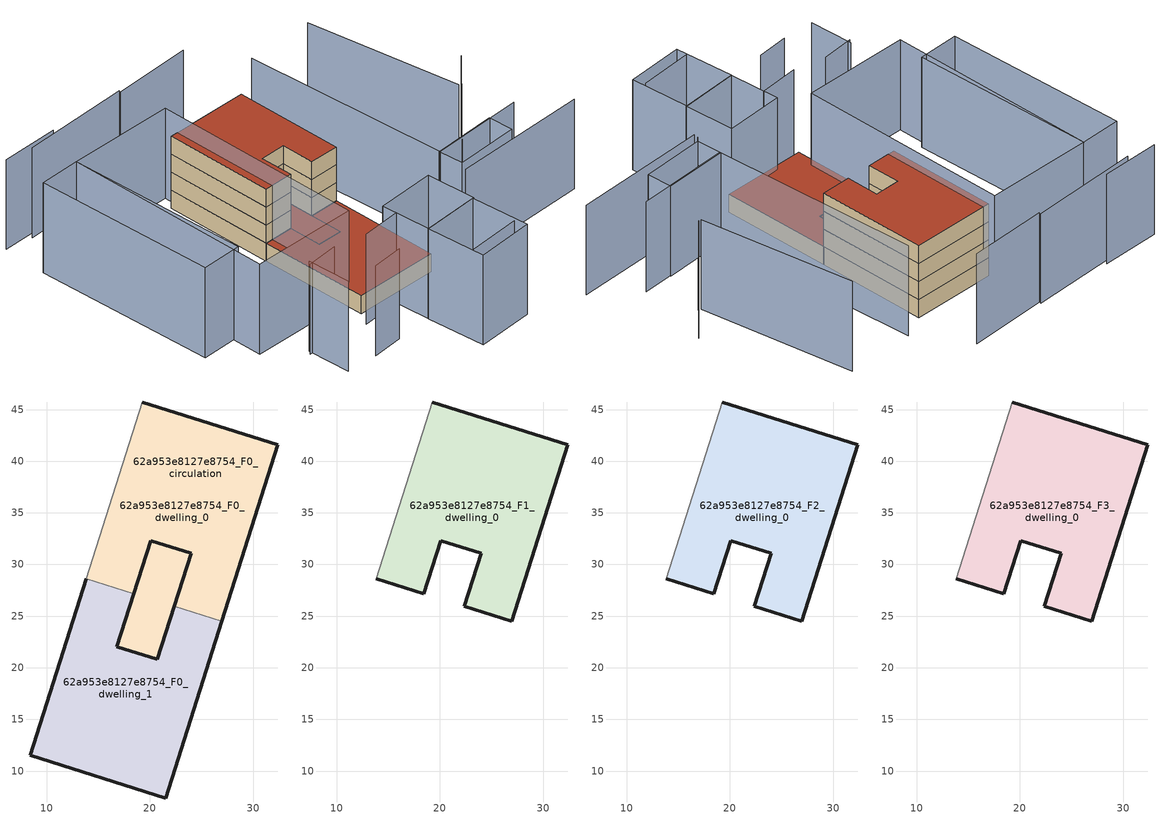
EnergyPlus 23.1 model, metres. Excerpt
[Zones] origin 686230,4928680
62a953e8127e8754_F0_dwelling_0
 floor ground (EU_floor_Construction): 32.37,41.57 26.95,24.48 22.36,25.94 23.22,28.64 23.99,31.07 20.05,32.31 18.43,27.19 13.84,28.64 19.27,45.73 z0; 23.99,31.07 23.22,28.64 20.73,20.81 16.8,22.06 18.43,27.19 20.05,32.31 z0
 wall outside (EU_wall_Construction): 18.43,27.19 20.05,32.31 23.99,31.07 22.36,25.94 / 26.95,24.48 32.37,41.57 19.27,45.73 z0:3
 wall adiabatic (EU_wall_Construction): 19.27,45.73 13.84,28.64 z0:3
 wall to 62a953e8127e8754_F0_dwelling_1 (EU_wall_Construction): 13.84,28.64 18.43,27.19 / 22.36,25.94 26.95,24.48 z0:3
 roof outside (EU_floor_Construction): 20.73,20.81 22.61,26.73 23.99,31.07 20.05,32.31 18.43,27.19 16.8,22.06 z3
62a953e8127e8754_F0_dwelling_1
 floor ground (EU_floor_Construction): 26.95,24.48 21.52,7.39 8.42,11.55 13.84,28.64 18.43,27.19 16.8,22.06 20.73,20.81 22.36,25.94 z0
 wall outside (EU_wall_Construction): 22.36,25.94 20.73,20.81 16.8,22.06 18.43,27.19 / 13.84,28.64 8.42,11.55 21.52,7.39 26.95,24.48 z0:3
 roof outside (EU_roof_Construction): 21.52,7.39 26.95,24.48 22.36,25.94 20.73,20.81 16.8,22.06 18.43,27.19 13.84,28.64 8.42,11.55 z3
62a953e8127e8754_F0_circulation
 floor ground (EU_floor_Construction): 32.37,41.57 26.95,24.48 22.36,25.94 23.22,28.64 23.99,31.07 20.05,32.31 18.43,27.19 13.84,28.64 19.27,45.73 z0; 23.99,31.07 23.22,28.64 20.73,20.81 16.8,22.06 18.43,27.19 20.05,32.31 z0
 wall outside (EU_wall_Construction): 16.8,22.06 20.73,20.81 23.99,31.07 20.05,32.31 16.8,22.06 z0:3
 roof outside (EU_roof_Construction): 20.73,20.81 23.22,28.64 23.99,31.07 20.05,32.31 18.43,27.19 16.8,22.06 z3; 26.95,24.48 32.37,41.57 19.27,45.73 13.84,28.64 18.43,27.19 20.05,32.31 23.99,31.07 23.22,28.64 22.36,25.94 z3
62a953e8127e8754_F1_dwelling_0
 floor to 62a953e8127e8754_F0_dwelling_0 (EU_floor_Construction): 32.37,41.57 26.95,24.48 22.36,25.94 23.22,28.64 23.99,31.07 20.05,32.31 18.43,27.19 13.84,28.64 19.27,45.73 z3
 wall outside (EU_wall_Construction): 13.84,28.64 18.43,27.19 20.05,32.31 23.99,31.07 22.36,25.94 26.95,24.48 32.37,41.57 19.27,45.73 z3:6
 wall adiabatic (EU_wall_Construction): 19.27,45.73 13.84,28.64 z3:6
62a953e8127e8754_F2_dwelling_0
 floor to 62a953e8127e8754_F1_dwelling_0 (EU_floor_Construction): 32.37,41.57 26.95,24.48 22.36,25.94 23.99,31.07 20.05,32.31 18.43,27.19 13.84,28.64 19.27,45.73 z6
 wall outside (EU_wall_Construction): 13.84,28.64 18.43,27.19 20.05,32.31 23.99,31.07 22.36,25.94 26.95,24.48 32.37,41.57 19.27,45.73 z6:9
 wall adiabatic (EU_wall_Construction): 19.27,45.73 13.84,28.64 z6:9
62a953e8127e8754_F3_dwelling_0
 floor to 62a953e8127e8754_F2_dwelling_0 (EU_floor_Construction): 32.37,41.57 26.95,24.48 22.36,25.94 23.99,31.07 20.05,32.31 18.43,27.19 13.84,28.64 19.27,45.73 z9
 wall outside (EU_wall_Construction): 13.84,28.64 18.43,27.19 20.05,32.31 23.99,31.07 22.36,25.94 26.95,24.48 32.37,41.57 19.27,45.73 z9:12
 wall adiabatic (EU_wall_Construction): 19.27,45.73 13.84,28.64 z9:12
 roof outside (EU_roof_Construction): 26.95,24.48 32.37,41.57 19.27,45.73 13.84,28.64 18.43,27.19 20.05,32.31 23.99,31.07 22.36,25.94 z12
shading: 9.77,-4.8 18.31,-6.76 / 26.24,4.47 47.58,-1.41 / 0.42,5.41 5.46,4.38 / 6.55,9.88 12.88,8.43 / 26.56,5.19 49.88,16.86 / 43.21,5.6 28.36,9.43 / 28.36,9.43 36.81,42.16 / 43.71,14.16 47.64,39.03 / 34.38,51.4 21.91,54.68 / 9.71,58.92 0.62,61.63 / 22,55.02 4.64,59.67 / -3.17,13.56 1.98,12.49 / -2.64,14.04 -4.49,7.21 / 11.43,2.86 20.56,0.67 / 20.56,0.67 18.3,-8.76 / 18.3,-8.76 9.16,-6.56 / 9.16,-6.56 11.43,2.86 / 13.41,10.76 22.71,8.45 / 22.71,8.45 20.75,0.55 / 20.75,0.55 11.45,2.85 / 11.45,2.85 13.41,10.76 / 37.45,3.01 27.37,5.6 / 27.37,5.6 28.39,9.56 / 28.39,9.56 38.47,6.98 / 38.47,6.98 37.45,3.01 / -6.2,19.77 4.38,52.83 / 4.38,52.83 21.03,47.5 / 21.03,47.5 10.45,14.44 / 10.45,14.44 -6.2,19.77 / -10.23,26.04 -2.04,54.67 / -2.04,54.67 4.38,52.83 / 4.38,52.83 -3.81,24.21 / -3.81,24.21 -10.23,26.04 z0:15
[Building]
EU S2 Campaign: North Axis=0; Terrain=City; Solar Distribution=FullExterior
[Site:Location]
Bologna: Latitude=44.5; Longitude=11.25; Time Zone=1; Elevation=37
[SizingPeriod:WeatherFileDays]
AnnualSizingPeriod: Begin Month=1; Begin Day of Month=1; End Month=12; End Day of Month=31; Day of Week for Start Day=Monday; Use Weather File Daylight Saving Period=No; Use Weather File Rain and Snow Indicators=No
[MATERIAL]
EU_InternalMass_Material: Roughness=MediumRough; Thickness=0.1; Conductivity=1; Density=1800; Specific Heat=900; Thermal Absorptance=0.9; Solar Absorptance=0.7; Visible Absorptance=0.7
[MATERIAL:NOMASS] Roughness=MediumRough; Thermal Absorptance=0.9; Solar Absorptance=0.7; Visible Absorptance=0.7
Name | Thermal Resistance
EU_wall_NoMass | 0.937881
EU_roof_NoMass | 0.548572
EU_floor_NoMass | 0.71348
[CONSTRUCTION]
EU_wall_Construction: EU_wall_NoMass
EU_roof_Construction: EU_roof_NoMass
EU_floor_Construction: EU_floor_NoMass
EU_InternalMass_Construction: EU_InternalMass_Material
[ZONE] Type=1; Multiplier=1; Ceiling Height=autocalculate; Floor Area=autocalculate; Part of Total Floor Area=Yes
Name | Volume
62a953e8127e8754_F0_dwelling_0; 62a953e8127e8754_F0_circulation | 806.246
62a953e8127e8754_F1_dwelling_0; 62a953e8127e8754_F2_dwelling_0; 62a953e8127e8754_F3_dwelling_0 | 673.104
62a953e8127e8754_F0_dwelling_1 | 673.103
[INTERNALMASS] Construction=EU_InternalMass_Construction
Name | Zone or ZoneList | Surface Area
62a953e8127e8754_F0_dwelling_0_EU_InternalMass | 62a953e8127e8754_F0_dwelling_0 | 224.368
62a953e8127e8754_F0_dwelling_1_EU_InternalMass | 62a953e8127e8754_F0_dwelling_1 | 224.368
62a953e8127e8754_F1_dwelling_0_EU_InternalMass | 62a953e8127e8754_F1_dwelling_0 | 493.242
62a953e8127e8754_F2_dwelling_0_EU_InternalMass | 62a953e8127e8754_F2_dwelling_0 | 493.242
62a953e8127e8754_F3_dwelling_0_EU_InternalMass | 62a953e8127e8754_F3_dwelling_0 | 493.242
[OTHEREQUIPMENT] Fuel Type=Electricity; Design Level Calculation Method=Watts/Area; Power per Zone Floor Area=1; Fraction Latent=0; Fraction Radiant=0; Fraction Lost=0; Carbon Dioxide Generation Rate=0; EndUse Subcategory=EU_Step8_InternalGains
Name | Zone or ZoneList or Space or SpaceList | Schedule
EU_Step8_InternalGain_62a953e8127e8754_F0_dwelling_0_f000 | 62a953e8127e8754_F0_dwelling_0 | EU_Step8_GainSchedule_62a953e8127e8754_F0_dwelling_0_f000
EU_Step8_InternalGain_62a953e8127e8754_F0_dwelling_1_f000 | 62a953e8127e8754_F0_dwelling_1 | EU_Step8_GainSchedule_62a953e8127e8754_F0_dwelling_1_f000
EU_Step8_InternalGain_62a953e8127e8754_F1_dwelling_0_f000 | 62a953e8127e8754_F1_dwelling_0 | EU_Step8_GainSchedule_62a953e8127e8754_F1_dwelling_0_f000
EU_Step8_InternalGain_62a953e8127e8754_F2_dwelling_0_f000 | 62a953e8127e8754_F2_dwelling_0 | EU_Step8_GainSchedule_62a953e8127e8754_F2_dwelling_0_f000
EU_Step8_InternalGain_62a953e8127e8754_F3_dwelling_0_f000 | 62a953e8127e8754_F3_dwelling_0 | EU_Step8_GainSchedule_62a953e8127e8754_F3_dwelling_0_f000
[ZONEINFILTRATION:DESIGNFLOWRATE]
EU_Circulation_Infiltration_62a953e8127e8754_F0_circulation: Zone or ZoneList or Space or SpaceList=62a953e8127e8754_F0_circulation; Schedule=EU_AlwaysOn; Design Flow Rate Calculation Method=Flow/Area; Flow Rate per Floor Area=0.0005; Constant Term Coefficient=1; Temperature Term Coefficient=0; Velocity Term Coefficient=0; Velocity Squared Term Coefficient=0
[ZONEVENTILATION:DESIGNFLOWRATE] Schedule=EU_AlwaysOn; Design Flow Rate Calculation Method=AirChanges/Hour; Air Changes per Hour=0.687892; Ventilation Type=Natural; Fan Pressure Rise=0; Fan Total Efficiency=1; Constant Term Coefficient=1; Temperature Term Coefficient=0; Velocity Term Coefficient=0; Velocity Squared Term Coefficient=0; Minimum Indoor Temperature=-100; Maximum Indoor Temperature=100; Delta Temperature=-100; Minimum Outdoor Temperature=-100; Maximum Outdoor Temperature=100; Maximum Wind Speed=40
Name | Zone or ZoneList or Space or SpaceList
EU_ConstantAir_62a953e8127e8754_F0_dwelling_0 | 62a953e8127e8754_F0_dwelling_0
EU_ConstantAir_62a953e8127e8754_F0_dwelling_1 | 62a953e8127e8754_F0_dwelling_1
EU_ConstantAir_62a953e8127e8754_F1_dwelling_0 | 62a953e8127e8754_F1_dwelling_0
EU_ConstantAir_62a953e8127e8754_F2_dwelling_0 | 62a953e8127e8754_F2_dwelling_0
EU_ConstantAir_62a953e8127e8754_F3_dwelling_0 | 62a953e8127e8754_F3_dwelling_0
[HVACTEMPLATE:THERMOSTAT] Constant Heating Setpoint=20; Constant Cooling Setpoint=50
EU_HeatOnly_62a953e8127e8754_F0_dwelling_0; EU_HeatOnly_62a953e8127e8754_F0_dwelling_1; EU_HeatOnly_62a953e8127e8754_F1_dwelling_0; EU_HeatOnly_62a953e8127e8754_F2_dwelling_0; EU_HeatOnly_62a953e8127e8754_F3_dwelling_0
[HVACTEMPLATE:ZONE:IDEALLOADSAIRSYSTEM] System Availability Schedule=EU_AlwaysOn; Maximum Heating Supply Air Temperature=50; Minimum Cooling Supply Air Temperature=13; Maximum Heating Supply Air Humidity Ratio=0.0156; Minimum Cooling Supply Air Humidity Ratio=0.0077; Heating Limit=NoLimit; Cooling Limit=NoLimit; Heating Availability Schedule=EU_AlwaysOn; Cooling Availability Schedule=EU_CoolingOff; Dehumidification Control Type=ConstantSensibleHeatRatio; Cooling Sensible Heat Ratio=0.7; Dehumidification Setpoint=60; Humidification Control Type=None; Humidification Setpoint=30; Outdoor Air Method=None; Outdoor Air Flow Rate per Person=0.00944; Outdoor Air Flow Rate per Zone Floor Area=0; Outdoor Air Flow Rate per Zone=0; Demand Controlled Ventilation Type=None; Outdoor Air Economizer Type=NoEconomizer; Heat Recovery Type=None; Sensible Heat Recovery Effectiveness=0.7; Latent Heat Recovery Effectiveness=0.65
Name | Template Thermostat
62a953e8127e8754_F0_dwelling_0 | EU_HeatOnly_62a953e8127e8754_F0_dwelling_0
62a953e8127e8754_F0_dwelling_1 | EU_HeatOnly_62a953e8127e8754_F0_dwelling_1
62a953e8127e8754_F1_dwelling_0 | EU_HeatOnly_62a953e8127e8754_F1_dwelling_0
62a953e8127e8754_F2_dwelling_0 | EU_HeatOnly_62a953e8127e8754_F2_dwelling_0
62a953e8127e8754_F3_dwelling_0 | EU_HeatOnly_62a953e8127e8754_F3_dwelling_0
[SIZING:ZONE] Zone Cooling Design Supply Air Temperature Input Method=SupplyAirTemperature; Zone Cooling Design Supply Air Temperature=13; Zone Heating Design Supply Air Temperature Input Method=SupplyAirTemperature; Zone Heating Design Supply Air Temperature=50; Zone Cooling Design Supply Air Humidity Ratio=0.008; Zone Heating Design Supply Air Humidity Ratio=0.008; Cooling Design Air Flow Method=DesignDay; Cooling Design Air Flow Rate=0; Cooling Minimum Air Flow per Zone Floor Area=0.000762; Cooling Minimum Air Flow=0; Cooling Minimum Air Flow Fraction=0.2; Heating Design Air Flow Method=DesignDay; Heating Design Air Flow Rate=0; Heating Maximum Air Flow per Zone Floor Area=0.002032; Heating Maximum Air Flow=0.141576; Heating Maximum Air Flow Fraction=0.3; Account for Dedicated Outdoor Air System=No; Dedicated Outdoor Air System Control Strategy=NeutralSupplyAir; Dedicated Outdoor Air Low Setpoint Temperature for Design=autosize; Dedicated Outdoor Air High Setpoint Temperature for Design=autosize; Zone Load Sizing Method=Sensible Load Only No Latent Load; Zone Latent Cooling Design Supply Air Humidity Ratio Input Method=HumidityRatioDifference; Zone Cooling Design Supply Air Humidity Ratio Difference=0.005; Zone Latent Heating Design Supply Air Humidity Ratio Input Method=HumidityRatioDifference; Zone Humidification Design Supply Air Humidity Ratio Difference=0.005
62a953e8127e8754_F0_dwelling_0; 62a953e8127e8754_F0_dwelling_1; 62a953e8127e8754_F1_dwelling_0; 62a953e8127e8754_F2_dwelling_0; 62a953e8127e8754_F3_dwelling_0
[SCHEDULE:CONSTANT]
Name | Hourly Value
EU_AlwaysOn | 1
EU_CoolingOff | 0
[SCHEDULE:FILE] Column Number=1; Rows to Skip at Top=0; Number of Hours of Data=8760; Column Separator=Comma; Interpolate to Timestep=No; Minutes per Item=60; Adjust Schedule for Daylight Savings=Yes
Name | File
EU_Step8_GainSchedule_62a953e8127e8754_F0_dwelling_0_f000 | ../../schedules/62a953e8127e8754/62a953e8127e8754_F0_dwelling_0_f000_gain.csv
EU_Step8_GainSchedule_62a953e8127e8754_F0_dwelling_1_f000 | ../../schedules/62a953e8127e8754/62a953e8127e8754_F0_dwelling_1_f000_gain.csv
EU_Step8_GainSchedule_62a953e8127e8754_F1_dwelling_0_f000 | ../../schedules/62a953e8127e8754/62a953e8127e8754_F1_dwelling_0_f000_gain.csv
EU_Step8_GainSchedule_62a953e8127e8754_F2_dwelling_0_f000 | ../../schedules/62a953e8127e8754/62a953e8127e8754_F2_dwelling_0_f000_gain.csv
EU_Step8_GainSchedule_62a953e8127e8754_F3_dwelling_0_f000 | ../../schedules/62a953e8127e8754/62a953e8127e8754_F3_dwelling_0_f000_gain.csv
